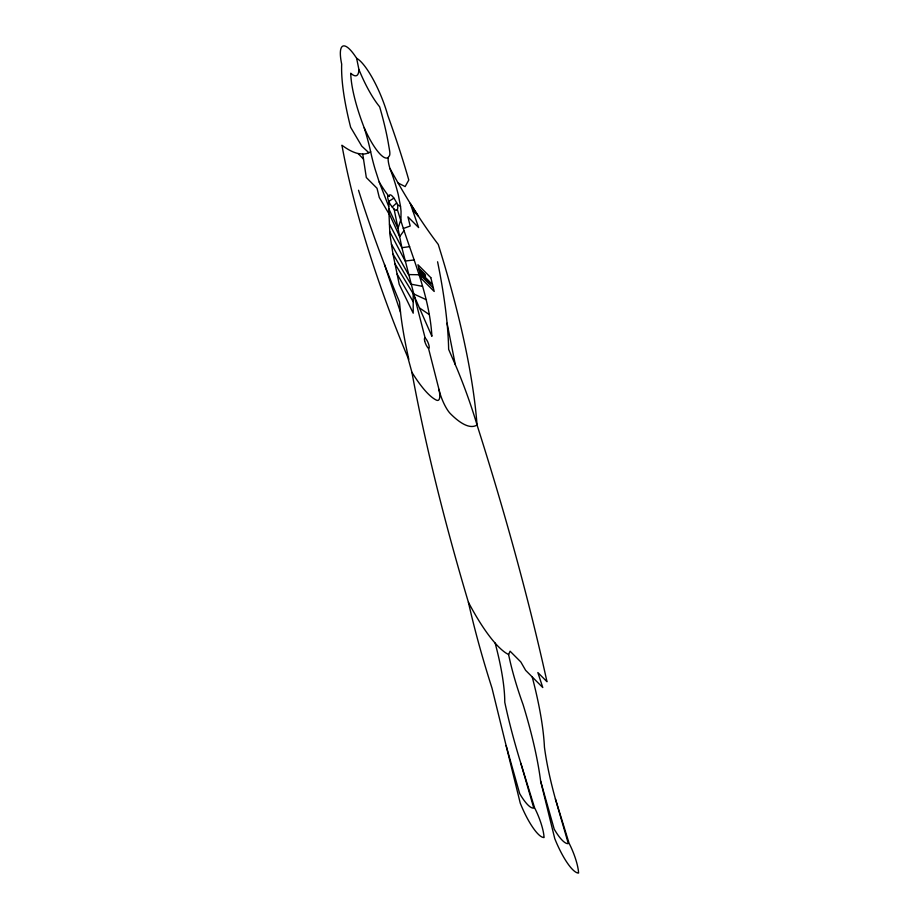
<?xml version="1.0" encoding="UTF-8"?>
<svg xmlns="http://www.w3.org/2000/svg" width="919" height="919" viewBox="0 0 919 919"><rect width="100%" height="100%" fill="white"/><g stroke="black" fill="none" stroke-linecap="round" stroke-linejoin="round"><path stroke-width="1.38" d="M532.216 676.947A199.894 49.821 67.7 0 1 544.439 747.147A176.643 44.032 67.7 0 0 555.398 798.91L569.079 843.251A27.294 6.801 67.7 0 1 578.591 873.05A39.574 9.868 67.7 0 1 554.754 838.587L540.625 781.093A199.894 49.821 67.7 0 0 523.095 704.643A119.401 29.764 67.7 0 1 508.621 654.592L510.079 651.192L520.797 661.933L525.634 670.342L542.773 687.538L537.856 672.559L546.989 681.714A1000.136 249.279 67.7 0 0 477.041 424.969A390.46 97.322 67.7 0 0 438.248 244.431A275.62 68.695 67.7 0 1 418.329 216.126L410.23 203.386A275.62 68.695 67.7 0 1 398.053 182.95L389.955 168.522A18.506 4.618 67.7 0 1 388.197 157.471A40.93 10.201 67.7 0 1 364.223 127.821A72.314 18.024 67.7 0 1 350.748 73.221A37.53 9.351 67.7 0 0 358.904 69.453L356.629 58.311A39.781 9.914 67.7 0 0 341.684 64.123A160.457 39.999 67.7 0 0 350.644 127.293L361.787 146.167L368.841 152.715L370.644 151.704A99.091 24.698 67.7 0 0 364.223 127.821M388.197 157.471L389.265 155.977A15.439 3.848 67.7 0 0 389.84 154.036L389.84 152.841A15.439 3.848 67.7 0 0 389.599 150.67L388.507 144.237A136.449 34.003 67.7 0 0 379.627 106.765A53.199 13.257 67.7 0 1 358.904 69.453M404.05 230.566L399.662 236.631L388.967 213.162L388.783 201.399L393.883 198.125M425.164 338.146L401.89 247.682L394.113 209.141L392.218 207.005L396.698 202.95A14.015 3.492 67.7 0 0 388.944 196.367A64.744 16.14 67.7 0 1 379.214 182.019L375.17 169.418A85.858 21.401 67.7 0 1 370.644 151.704M394.998 263.856L413.182 293.689L431.907 336.331C429.736 298.778 415.032 263.81 403.338 228.498L410.184 226.028L407.921 216.838L418.639 227.579L410.23 203.386L418.329 216.126L412.574 210.141M409.644 246.66L401.89 247.682L389.472 224.144M414.101 259.951L405.164 261.03L389.771 231.714M418.834 274.747L408.495 274.574L391.425 244.178M368.841 152.715A223.765 55.772 67.7 0 1 362.729 154.047L358.111 153.53A223.765 55.772 67.7 0 1 341.937 145.236A326.268 81.32 67.7 0 0 407.829 357.422L411.907 372.287A858.231 213.909 67.7 0 0 468.403 602.255A340.398 84.847 67.7 0 0 491.987 688.078L520.223 803.057A39.574 9.868 67.7 0 0 544.071 837.531A27.294 6.801 67.7 0 0 534.559 807.732L520.866 763.379A249.704 62.239 67.7 0 1 504.772 702.242A148.028 36.898 67.7 0 0 495.146 643.093M422.453 286.349L410.839 284.132L392.976 254.046L389.874 234.299L388.967 213.162M388.668 208.51L397.996 228.417L400.948 219.354L401.04 211.29L400.512 206.338L397.594 204.834L396.698 202.95M426.439 299.778L413.182 293.689L413.205 313.195L399.248 284.419L392.976 254.046M398.053 182.95L405.141 186.591L408.794 180.032L407.508 175.563A289.255 72.096 67.7 0 0 387.852 115.61A46.616 11.614 67.7 0 0 356.629 58.311M508.621 654.592L505.875 652.984A105.524 26.306 67.7 0 1 496.662 644.816L493.331 641.037A105.524 26.306 67.7 0 1 468.403 602.255M419.42 307.888L429.07 314.447M418.811 268.21L425.233 274.666M419.179 269.704L425.6 276.148M419.661 271.668L432.516 284.557M420.086 273.391L430.287 283.626M420.511 275.114L433.354 288.003M358.111 153.53L363.51 159.136M392.218 207.005L391.207 205.557A5.457 1.356 67.7 0 1 387.933 198.814A5.457 1.356 67.7 0 1 388.944 196.367M389.059 213.978L379.283 197.482L377.02 188.28L366.313 177.528L362.729 154.047M397.123 274.138L413.194 301.731M388.611 206.224L379.214 182.019M384.487 264.523L400.489 312.173A244.695 60.987 67.7 0 0 408.817 359.306M397.318 209.543L403.338 228.498M555.398 798.91L568.31 843.573A36.84 9.179 67.7 0 1 554.214 829.168L540.625 781.093M520.866 763.379L533.778 808.054A36.84 9.179 67.7 0 1 519.694 793.648L506.105 745.562M428.461 348.152L438.972 389.38A18.449 4.595 67.7 0 0 450.356 413.63A145.34 36.22 67.7 0 0 477.041 424.969A154.07 38.403 67.7 0 0 456.8 368.151L448.644 349.358A363.625 90.636 67.7 0 0 437.582 261.777M447.071 323.212L455.296 364.579M400.512 206.338L398.318 194.92A61.194 15.255 67.7 0 0 389.955 168.522M400.489 312.173L399.478 301.823A332.919 82.986 67.7 0 1 358.525 190.256M397.594 204.834A16.91 4.216 67.7 0 1 394.113 209.141M411.907 372.287A85.283 21.252 67.7 0 0 436.445 400.133A24.17 6.019 67.7 0 0 438.972 389.38M430.816 277.664L417.961 264.764L421.35 278.56L434.205 291.461L430.816 277.664M424.67 340.995A5.457 1.356 67.7 0 0 428.863 348.209A5.457 1.356 67.7 0 0 426.898 340.237A5.457 1.356 67.7 0 0 424.67 340.995"/></g></svg>
